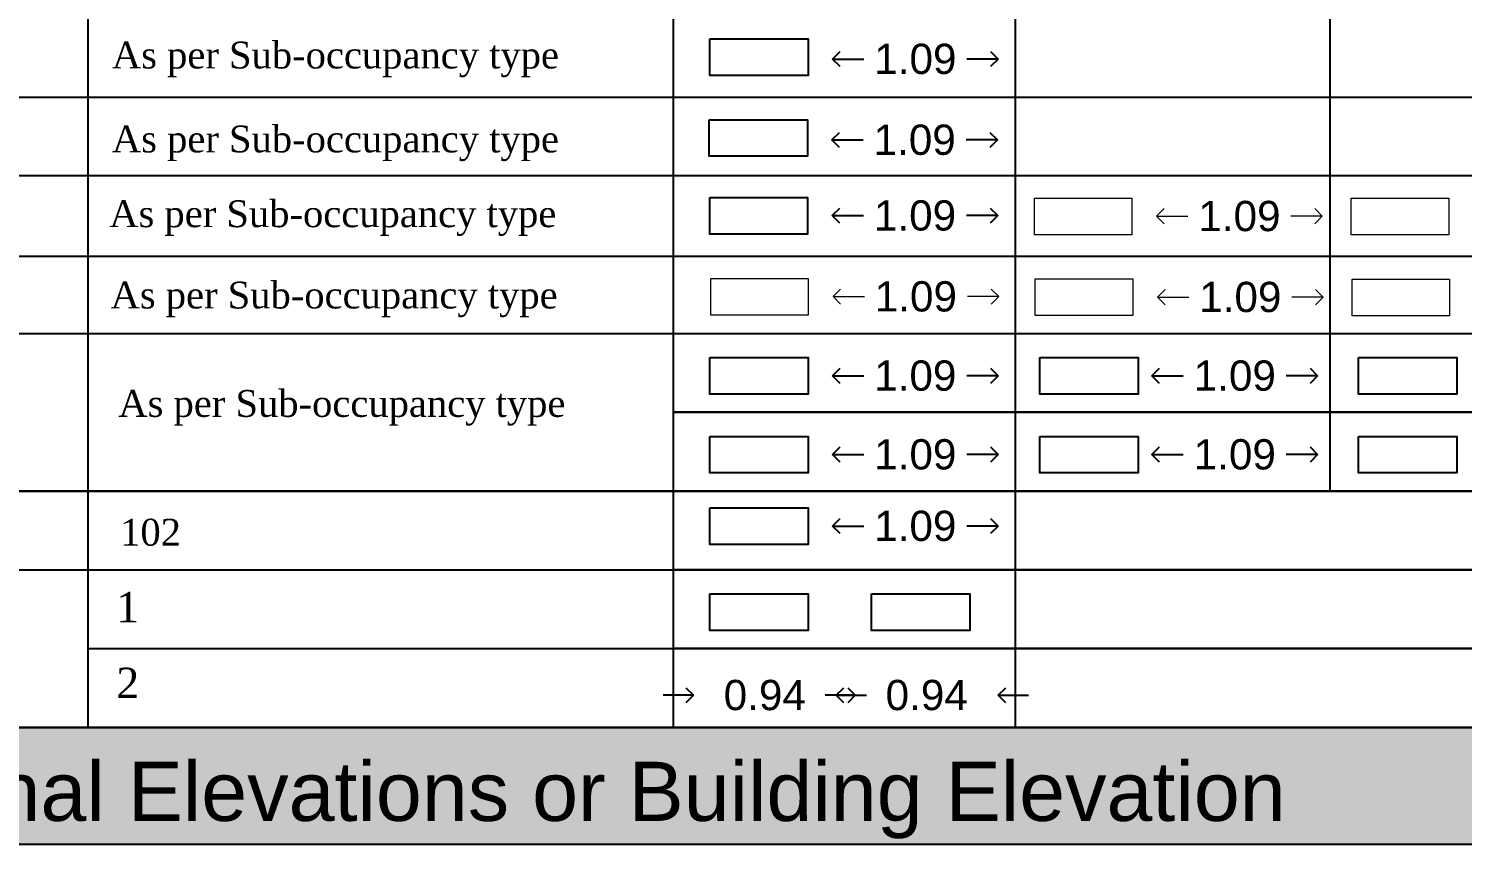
# Model space of a CAD drawing. Header units: millimetres. Extents: x -9481 to -9286, y 28700 to 28853.
# Drawn here: x -9462.12 to -9452.65, y 28749.67 to 28755.07 of the extents above; entities that cross this region are included whole.
import ezdxf

# ---------------------------------------------------------------- set-up
doc = ezdxf.new("R2010")
doc.units = ezdxf.units.MM
doc.header["$PDMODE"] = 34
doc.header["$PDSIZE"] = -15
doc.linetypes.add('CONTINULUS', pattern=[0])
doc.layers.add('BLK_1_FLR_0_BLT_UP_AREA', color=25, linetype='Continuous', plot=False)
for name, color, linetype in [('BLK_1_FLR_0_ROOM_1_MEZ_AREA_1', 11, 'Continuous'), ('BLK_1_FLR_0_ROOM_2_MEZ_AREA_1', 11, 'Continuous'), ('BLK_1_FLR_0_STILT_FLOOR', 7, 'Continuous'), ('BLK_1_FLR_0_STILT_FLOOR_EXISTING', 7, 'Continuous'), ('BLK_1_FLR_1_ROOM_1_MEZ_AREA_1', 11, 'Continuous'), ('BLK_1_FLR_1_ROOM_2_MEZ_AREA_1', 11, 'Continuous'), ('BLK_1_FLR_1_SERVICE_FLOOR', 7, 'Continuous'), ('BLK_1_FLR_2_ROOM_1_MEZ_AREA_1', 11, 'Continuous'), ('BLK_1_FLR_2_ROOM_2_MEZ_AREA_1', 11, 'Continuous'), ('BLK_1_PLANTATION_GREENSTRIP', 7, 'Continuous'), ('HATCH', 7, 'Continuous'), ('ICT_LANDING_POINT_1_DOOR_1', 7, 'Continuous'), ('ICT_LANDING_POINT_1_DOOR_2', 7, 'Continuous')]:
    doc.layers.add(name, color=color, linetype=linetype)
for name, color, linetype, lineweight in [('BLK_1_FLR_1_SERVICE_FLOOR_EXISTING', 7, 'Continuous', 0), ('BLK_1_FLR_2_SERVICE_FLOOR', 7, 'Continuous', 0), ('BLK_1_FLR_2_SERVICE_FLOOR_EXISTING', 7, 'Continuous', 0), ('BLK_1_FLR_3_SERVICE_FLOOR', 7, 'Continuous', 0), ('BLK_1_FLR_3_SERVICE_FLOOR_EXISTING', 7, 'Continuous', 0), ('PLAN', 7, 'Continuous', 40)]:
    doc.layers.add(name, color=color, linetype=linetype, lineweight=lineweight)
doc.styles.add('Arial', font='arial.ttf', dxfattribs={"height": 0.2})
doc.styles.add('MtXpl_Georgia', font='georgiab.ttf')
doc.styles.get("Standard").update_dxf_attribs({"font": 'arial.ttf', "height": 0.25})
doc.styles.add('style2', font='arial.ttf', dxfattribs={"height": 0.3})
doc.dimstyles.new('INT DIM', dxfattribs={"dimtxt": 0.3, "dimasz": 0.1, "dimexe": 0.18, "dimexo": 0.0625, "dimgap": 0.09, "dimtad": 0, "dimzin": 0, "dimdsep": 46, "dimtxsty": 'style2', "dimblk": 'OPEN90', "dimcen": 0.09, "dimse1": 1, "dimse2": 1, "dimclrd": 250, "dimclrt": 256, "dimadec": 0, "dimazin": 0, "dimtfac": 1, "dimtofl": 0, "dimtmove": 0, "dimatfit": 3, "dimfxl": 1, "dimtolj": 1, "dimtzin": 0, "dimlwd": -1, "dimarcsym": 0})

# ---------------------------------------------------------------- blocks, each defined once
blk = doc.blocks.new('J4')
at = {"layer": 'HATCH', "linetype": 'CONTINULUS', "ltscale": 0.05}
h = blk.add_hatch(color=241, dxfattribs=at)
h.dxf.hatch_style = 1
h.paths.add_polyline_path([(-9435.4551, 28796.7712), (-9435.4551, 28795.9979), (-9396.4272, 28795.9979), (-9396.4272, 28796.7712)])
blk.add_lwpolyline([(-9435.4551, 28796.7712), (-9396.4272, 28796.7712), (-9396.4272, 28795.9979), (-9435.4551, 28795.9979), (-9435.4551, 28796.7712)], close=True)
at = {"color": 18, "insert": (-9424.5341, 28796.5438), "char_height": 0.391178, "attachment_point": 1}
blk.add_mtext_dynamic_manual_height_columns('Layers to be drawn on the Sectional Elevations or Building Elevation', width=18.546538, gutter_width=1.633, heights=[0], dxfattribs=at)
blk = doc.blocks.new('_Open90')
at = {"layer": 'PLAN', "color": 0, "lineweight": -2}
for p, q in [((0, 0), (-1, 0)), ((-0.5, 0.5), (0, 0)), ((0, 0), (-0.5, -0.5))]:
    blk.add_line(p, q, dxfattribs=at)
blk = doc.blocks.new('*D268')
at = {"layer": 'BLK_1_FLR_0_ROOM_1_MEZ_AREA_1', "color": 250, "ltscale": 0.05}
for p, q in [((-9456.709144, 28752.770889), (-9456.601956, 28752.770889)), ((-9455.814168, 28752.770889), (-9455.921356, 28752.770889))]:
    blk.add_line(p, q, dxfattribs=at)
at = {"layer": 'Defpoints', "color": 0}
for p in [(-9456.809144, 28752.890964), (-9455.714168, 28752.890964), (-9455.714168, 28752.770889)]:
    blk.add_point(p, dxfattribs=at)
at = {"layer": 'BLK_1_FLR_0_ROOM_1_MEZ_AREA_1', "color": 250, "xscale": 0.1, "yscale": 0.1, "zscale": 0.1, "rotation": 180}
blk.add_blockref('_Open90', (-9456.809144, 28752.770889), dxfattribs=at)
at = {"layer": 'BLK_1_FLR_0_ROOM_1_MEZ_AREA_1', "color": 250, "xscale": 0.1, "yscale": 0.1, "zscale": 0.1}
blk.add_blockref('_Open90', (-9455.714168, 28752.770889), dxfattribs=at)
at = {"layer": 'BLK_1_FLR_0_ROOM_1_MEZ_AREA_1', "linetype": 'CONTINULUS', "ltscale": 0.05, "insert": (-9456.261656, 28752.770889), "char_height": 0.2, "attachment_point": 5, "style": 'Arial', "bg_fill": 3, "box_fill_scale": 1.1, "bg_fill_color": 256, "bg_fill_true_color": 13158600, "bg_fill_transparency": 0}
blk.add_mtext('\\A1;1.09', dxfattribs=at)
blk = doc.blocks.new('*D269')
at = {"layer": 'BLK_1_FLR_1_ROOM_1_MEZ_AREA_1', "color": 250, "ltscale": 0.05}
for p, q in [((-9454.5973, 28752.7709), (-9454.4901, 28752.7709)), ((-9453.7023, 28752.7709), (-9453.8095, 28752.7709))]:
    blk.add_line(p, q, dxfattribs=at)
at = {"layer": 'Defpoints', "color": 0}
for p in [(-9454.6973, 28752.891), (-9453.6023, 28752.891), (-9453.6023, 28752.7709)]:
    blk.add_point(p, dxfattribs=at)
at = {"layer": 'BLK_1_FLR_1_ROOM_1_MEZ_AREA_1', "color": 250, "xscale": 0.1, "yscale": 0.1, "zscale": 0.1, "rotation": 180}
blk.add_blockref('_Open90', (-9454.6973, 28752.7709), dxfattribs=at)
at = {"layer": 'BLK_1_FLR_1_ROOM_1_MEZ_AREA_1', "color": 250, "xscale": 0.1, "yscale": 0.1, "zscale": 0.1}
blk.add_blockref('_Open90', (-9453.6023, 28752.7709), dxfattribs=at)
at = {"layer": 'BLK_1_FLR_1_ROOM_1_MEZ_AREA_1', "linetype": 'CONTINULUS', "ltscale": 0.05, "insert": (-9454.1498, 28752.7709), "char_height": 0.2, "attachment_point": 5, "style": 'Arial', "bg_fill": 3, "box_fill_scale": 1.1, "bg_fill_color": 256, "bg_fill_true_color": 13158600, "bg_fill_transparency": 0}
blk.add_mtext('\\A1;1.09', dxfattribs=at)
blk = doc.blocks.new('*D275')
at = {"layer": 'BLK_1_FLR_0_ROOM_2_MEZ_AREA_1', "color": 250, "ltscale": 0.05}
for p, q in [((-9456.709144, 28752.250242), (-9456.601956, 28752.250242)), ((-9455.814168, 28752.250242), (-9455.921356, 28752.250242))]:
    blk.add_line(p, q, dxfattribs=at)
at = {"layer": 'Defpoints', "color": 0}
for p in [(-9456.809144, 28752.370317), (-9455.714168, 28752.370317), (-9455.714168, 28752.250242)]:
    blk.add_point(p, dxfattribs=at)
at = {"layer": 'BLK_1_FLR_0_ROOM_2_MEZ_AREA_1', "color": 250, "xscale": 0.1, "yscale": 0.1, "zscale": 0.1, "rotation": 180}
blk.add_blockref('_Open90', (-9456.809144, 28752.250242), dxfattribs=at)
at = {"layer": 'BLK_1_FLR_0_ROOM_2_MEZ_AREA_1', "color": 250, "xscale": 0.1, "yscale": 0.1, "zscale": 0.1}
blk.add_blockref('_Open90', (-9455.714168, 28752.250242), dxfattribs=at)
at = {"layer": 'BLK_1_FLR_0_ROOM_2_MEZ_AREA_1', "linetype": 'CONTINULUS', "ltscale": 0.05, "insert": (-9456.261656, 28752.250242), "char_height": 0.2, "attachment_point": 5, "style": 'Arial', "bg_fill": 3, "box_fill_scale": 1.1, "bg_fill_color": 256, "bg_fill_true_color": 13158600, "bg_fill_transparency": 0}
blk.add_mtext('\\A1;1.09', dxfattribs=at)
blk = doc.blocks.new('*D276')
at = {"layer": 'BLK_1_FLR_1_ROOM_2_MEZ_AREA_1', "color": 250, "ltscale": 0.05}
for p, q in [((-9454.5973, 28752.2502), (-9454.4901, 28752.2502)), ((-9453.7023, 28752.2502), (-9453.8095, 28752.2502))]:
    blk.add_line(p, q, dxfattribs=at)
at = {"layer": 'Defpoints', "color": 0}
for p in [(-9454.6973, 28752.3703), (-9453.6023, 28752.3703), (-9453.6023, 28752.2502)]:
    blk.add_point(p, dxfattribs=at)
at = {"layer": 'BLK_1_FLR_1_ROOM_2_MEZ_AREA_1', "color": 250, "xscale": 0.1, "yscale": 0.1, "zscale": 0.1, "rotation": 180}
blk.add_blockref('_Open90', (-9454.6973, 28752.2502), dxfattribs=at)
at = {"layer": 'BLK_1_FLR_1_ROOM_2_MEZ_AREA_1', "color": 250, "xscale": 0.1, "yscale": 0.1, "zscale": 0.1}
blk.add_blockref('_Open90', (-9453.6023, 28752.2502), dxfattribs=at)
at = {"layer": 'BLK_1_FLR_1_ROOM_2_MEZ_AREA_1', "linetype": 'CONTINULUS', "ltscale": 0.05, "insert": (-9454.1498, 28752.2502), "char_height": 0.2, "attachment_point": 5, "style": 'Arial', "bg_fill": 3, "box_fill_scale": 1.1, "bg_fill_color": 256, "bg_fill_true_color": 13158600, "bg_fill_transparency": 0}
blk.add_mtext('\\A1;1.09', dxfattribs=at)
blk = doc.blocks.new('*D312')
at = {"layer": 'Defpoints', "color": 0}
for p in [(-9456.65816, 28750.779132), (-9455.714168, 28750.779132), (-9455.714168, 28750.659058)]:
    blk.add_point(p, dxfattribs=at)
at = {"layer": 'ICT_LANDING_POINT_1_DOOR_2', "color": 250, "ltscale": 0.05}
for p, q in [((-9456.75816, 28750.659058), (-9456.85816, 28750.659058)), ((-9455.614168, 28750.659058), (-9455.514168, 28750.659058))]:
    blk.add_line(p, q, dxfattribs=at)
at = {"layer": 'ICT_LANDING_POINT_1_DOOR_2', "color": 250, "xscale": 0.1, "yscale": 0.1, "zscale": 0.1}
blk.add_blockref('_Open90', (-9456.65816, 28750.659058), dxfattribs=at)
at = {"layer": 'ICT_LANDING_POINT_1_DOOR_2', "color": 250, "xscale": 0.1, "yscale": 0.1, "zscale": 0.1, "rotation": 180}
blk.add_blockref('_Open90', (-9455.714168, 28750.659058), dxfattribs=at)
at = {"layer": 'ICT_LANDING_POINT_1_DOOR_2', "linetype": 'CONTINULUS', "ltscale": 0.05, "insert": (-9456.186164, 28750.659058), "char_height": 0.2, "attachment_point": 5, "style": 'Arial', "bg_fill": 3, "box_fill_scale": 1.1, "bg_fill_color": 256, "bg_fill_true_color": 13158600, "bg_fill_transparency": 0}
blk.add_mtext('\\A1;0.94', dxfattribs=at)
blk = doc.blocks.new('*D313')
at = {"layer": 'Defpoints', "color": 0}
for p in [(-9457.728404, 28750.779132), (-9456.784412, 28750.779132), (-9456.784412, 28750.659058)]:
    blk.add_point(p, dxfattribs=at)
at = {"layer": 'ICT_LANDING_POINT_1_DOOR_1', "color": 250, "ltscale": 0.05}
for p, q in [((-9457.828404, 28750.659058), (-9457.928404, 28750.659058)), ((-9456.684412, 28750.659058), (-9456.584412, 28750.659058))]:
    blk.add_line(p, q, dxfattribs=at)
at = {"layer": 'ICT_LANDING_POINT_1_DOOR_1', "color": 250, "xscale": 0.1, "yscale": 0.1, "zscale": 0.1}
blk.add_blockref('_Open90', (-9457.728404, 28750.659058), dxfattribs=at)
at = {"layer": 'ICT_LANDING_POINT_1_DOOR_1', "color": 250, "xscale": 0.1, "yscale": 0.1, "zscale": 0.1, "rotation": 180}
blk.add_blockref('_Open90', (-9456.784412, 28750.659058), dxfattribs=at)
at = {"layer": 'ICT_LANDING_POINT_1_DOOR_1', "linetype": 'CONTINULUS', "ltscale": 0.05, "insert": (-9457.256408, 28750.659058), "char_height": 0.2, "attachment_point": 5, "style": 'Arial', "bg_fill": 3, "box_fill_scale": 1.1, "bg_fill_color": 256, "bg_fill_true_color": 13158600, "bg_fill_transparency": 0}
blk.add_mtext('\\A1;0.94', dxfattribs=at)
blk = doc.blocks.new('*D319')
at = {"layer": 'BLK_1_FLR_0_STILT_FLOOR', "color": 250, "ltscale": 0.05}
for p, q in [((-9456.708481, 28754.864494), (-9456.601293, 28754.864494)), ((-9455.813505, 28754.864494), (-9455.920693, 28754.864494))]:
    blk.add_line(p, q, dxfattribs=at)
at = {"layer": 'Defpoints', "color": 0}
for p in [(-9456.808481, 28754.984568), (-9455.713505, 28754.984568), (-9455.713505, 28754.864494)]:
    blk.add_point(p, dxfattribs=at)
at = {"layer": 'BLK_1_FLR_0_STILT_FLOOR', "color": 250, "xscale": 0.1, "yscale": 0.1, "zscale": 0.1, "rotation": 180}
blk.add_blockref('_Open90', (-9456.808481, 28754.864494), dxfattribs=at)
at = {"layer": 'BLK_1_FLR_0_STILT_FLOOR', "color": 250, "xscale": 0.1, "yscale": 0.1, "zscale": 0.1}
blk.add_blockref('_Open90', (-9455.713505, 28754.864494), dxfattribs=at)
at = {"layer": 'BLK_1_FLR_0_STILT_FLOOR', "linetype": 'CONTINULUS', "ltscale": 0.05, "insert": (-9456.260993, 28754.864494), "char_height": 0.2, "attachment_point": 5, "style": 'Arial', "bg_fill": 3, "box_fill_scale": 1.1, "bg_fill_color": 256, "bg_fill_true_color": 13158600, "bg_fill_transparency": 0}
blk.add_mtext('\\A1;1.09', dxfattribs=at)
blk = doc.blocks.new('*D320')
at = {"layer": 'BLK_1_FLR_0_STILT_FLOOR_EXISTING', "color": 250, "ltscale": 0.05}
for p, q in [((-9456.713251, 28754.329892), (-9456.606063, 28754.329892)), ((-9455.818275, 28754.329892), (-9455.925463, 28754.329892))]:
    blk.add_line(p, q, dxfattribs=at)
at = {"layer": 'Defpoints', "color": 0}
for p in [(-9456.813251, 28754.449967), (-9455.718275, 28754.449967), (-9455.718275, 28754.329892)]:
    blk.add_point(p, dxfattribs=at)
at = {"layer": 'BLK_1_FLR_0_STILT_FLOOR_EXISTING', "color": 250, "xscale": 0.1, "yscale": 0.1, "zscale": 0.1, "rotation": 180}
blk.add_blockref('_Open90', (-9456.813251, 28754.329892), dxfattribs=at)
at = {"layer": 'BLK_1_FLR_0_STILT_FLOOR_EXISTING', "color": 250, "xscale": 0.1, "yscale": 0.1, "zscale": 0.1}
blk.add_blockref('_Open90', (-9455.718275, 28754.329892), dxfattribs=at)
at = {"layer": 'BLK_1_FLR_0_STILT_FLOOR_EXISTING', "linetype": 'CONTINULUS', "ltscale": 0.05, "insert": (-9456.265763, 28754.329892), "char_height": 0.2, "attachment_point": 5, "style": 'Arial', "bg_fill": 3, "box_fill_scale": 1.1, "bg_fill_color": 256, "bg_fill_true_color": 13158600, "bg_fill_transparency": 0}
blk.add_mtext('\\A1;1.09', dxfattribs=at)
blk = doc.blocks.new('*D321')
at = {"layer": 'BLK_1_FLR_1_SERVICE_FLOOR', "color": 250, "ltscale": 0.05}
for p, q in [((-9456.71111, 28753.829401), (-9456.603922, 28753.829401)), ((-9455.816134, 28753.829401), (-9455.923322, 28753.829401))]:
    blk.add_line(p, q, dxfattribs=at)
at = {"layer": 'Defpoints', "color": 0}
for p in [(-9456.81111, 28753.949475), (-9455.716134, 28753.949475), (-9455.716134, 28753.829401)]:
    blk.add_point(p, dxfattribs=at)
at = {"layer": 'BLK_1_FLR_1_SERVICE_FLOOR', "color": 250, "xscale": 0.1, "yscale": 0.1, "zscale": 0.1, "rotation": 180}
blk.add_blockref('_Open90', (-9456.81111, 28753.829401), dxfattribs=at)
at = {"layer": 'BLK_1_FLR_1_SERVICE_FLOOR', "color": 250, "xscale": 0.1, "yscale": 0.1, "zscale": 0.1}
blk.add_blockref('_Open90', (-9455.716134, 28753.829401), dxfattribs=at)
at = {"layer": 'BLK_1_FLR_1_SERVICE_FLOOR', "linetype": 'CONTINULUS', "ltscale": 0.05, "insert": (-9456.263622, 28753.829401), "char_height": 0.2, "attachment_point": 5, "style": 'Arial', "bg_fill": 3, "box_fill_scale": 1.1, "bg_fill_color": 256, "bg_fill_true_color": 13158600, "bg_fill_transparency": 0}
blk.add_mtext('\\A1;1.09', dxfattribs=at)
blk = doc.blocks.new('*D322')
at = {"layer": 'BLK_1_FLR_2_SERVICE_FLOOR', "color": 250, "ltscale": 0.05}
for p, q in [((-9454.566496, 28753.82563), (-9454.459308, 28753.82563)), ((-9453.67152, 28753.82563), (-9453.778708, 28753.82563))]:
    blk.add_line(p, q, dxfattribs=at)
at = {"layer": 'Defpoints', "color": 0}
for p in [(-9454.666496, 28753.945705), (-9453.57152, 28753.945705), (-9453.57152, 28753.82563)]:
    blk.add_point(p, dxfattribs=at)
at = {"layer": 'BLK_1_FLR_2_SERVICE_FLOOR', "color": 250, "xscale": 0.1, "yscale": 0.1, "zscale": 0.1, "rotation": 180}
blk.add_blockref('_Open90', (-9454.666496, 28753.82563), dxfattribs=at)
at = {"layer": 'BLK_1_FLR_2_SERVICE_FLOOR', "color": 250, "xscale": 0.1, "yscale": 0.1, "zscale": 0.1}
blk.add_blockref('_Open90', (-9453.57152, 28753.82563), dxfattribs=at)
at = {"layer": 'BLK_1_FLR_2_SERVICE_FLOOR', "linetype": 'CONTINULUS', "ltscale": 0.05, "insert": (-9454.119008, 28753.82563), "char_height": 0.2, "attachment_point": 5, "style": 'Arial', "bg_fill": 3, "box_fill_scale": 1.1, "bg_fill_color": 256, "bg_fill_true_color": 13158600, "bg_fill_transparency": 0}
blk.add_mtext('\\A1;1.09', dxfattribs=at)
blk = doc.blocks.new('*D328')
at = {"layer": 'BLK_1_FLR_1_SERVICE_FLOOR_EXISTING', "color": 250, "ltscale": 0.05}
for p, q in [((-9456.705399, 28753.294398), (-9456.598211, 28753.294398)), ((-9455.810423, 28753.294398), (-9455.917611, 28753.294398))]:
    blk.add_line(p, q, dxfattribs=at)
at = {"layer": 'Defpoints', "color": 0}
for p in [(-9456.805399, 28753.414472), (-9455.710423, 28753.414472), (-9455.710423, 28753.294398)]:
    blk.add_point(p, dxfattribs=at)
at = {"layer": 'BLK_1_FLR_1_SERVICE_FLOOR_EXISTING', "color": 250, "xscale": 0.1, "yscale": 0.1, "zscale": 0.1, "rotation": 180}
blk.add_blockref('_Open90', (-9456.805399, 28753.294398), dxfattribs=at)
at = {"layer": 'BLK_1_FLR_1_SERVICE_FLOOR_EXISTING', "color": 250, "xscale": 0.1, "yscale": 0.1, "zscale": 0.1}
blk.add_blockref('_Open90', (-9455.710423, 28753.294398), dxfattribs=at)
at = {"layer": 'BLK_1_FLR_1_SERVICE_FLOOR_EXISTING', "linetype": 'CONTINULUS', "ltscale": 0.05, "insert": (-9456.257911, 28753.294398), "char_height": 0.2, "attachment_point": 5, "style": 'Arial', "bg_fill": 3, "box_fill_scale": 1.1, "bg_fill_color": 256, "bg_fill_true_color": 13158600, "bg_fill_transparency": 0}
blk.add_mtext('\\A1;1.09', dxfattribs=at)
blk = doc.blocks.new('*D329')
at = {"layer": 'BLK_1_FLR_2_SERVICE_FLOOR_EXISTING', "color": 250, "ltscale": 0.05}
for p, q in [((-9454.560785, 28753.290627), (-9454.453597, 28753.290627)), ((-9453.665809, 28753.290627), (-9453.772997, 28753.290627))]:
    blk.add_line(p, q, dxfattribs=at)
at = {"layer": 'Defpoints', "color": 0}
for p in [(-9454.660785, 28753.410702), (-9453.565809, 28753.410702), (-9453.565809, 28753.290627)]:
    blk.add_point(p, dxfattribs=at)
at = {"layer": 'BLK_1_FLR_2_SERVICE_FLOOR_EXISTING', "color": 250, "xscale": 0.1, "yscale": 0.1, "zscale": 0.1, "rotation": 180}
blk.add_blockref('_Open90', (-9454.660785, 28753.290627), dxfattribs=at)
at = {"layer": 'BLK_1_FLR_2_SERVICE_FLOOR_EXISTING', "color": 250, "xscale": 0.1, "yscale": 0.1, "zscale": 0.1}
blk.add_blockref('_Open90', (-9453.565809, 28753.290627), dxfattribs=at)
at = {"layer": 'BLK_1_FLR_2_SERVICE_FLOOR_EXISTING', "linetype": 'CONTINULUS', "ltscale": 0.05, "insert": (-9454.113297, 28753.290627), "char_height": 0.2, "attachment_point": 5, "style": 'Arial', "bg_fill": 3, "box_fill_scale": 1.1, "bg_fill_color": 256, "bg_fill_true_color": 13158600, "bg_fill_transparency": 0}
blk.add_mtext('\\A1;1.09', dxfattribs=at)
blk = doc.blocks.new('*D338')
at = {"layer": 'BLK_1_FLR_0_BLT_UP_AREA', "color": 250}
for p, q in [((-9456.709144, 28751.777374), (-9456.601956, 28751.777374)), ((-9455.814168, 28751.777374), (-9455.921356, 28751.777374))]:
    blk.add_line(p, q, dxfattribs=at)
at = {"layer": 'Defpoints', "color": 0}
for p in [(-9456.809144, 28751.897449), (-9455.714168, 28751.897449), (-9455.714168, 28751.777374)]:
    blk.add_point(p, dxfattribs=at)
at = {"layer": 'BLK_1_FLR_0_BLT_UP_AREA', "color": 250, "xscale": 0.1, "yscale": 0.1, "zscale": 0.1, "rotation": 180}
blk.add_blockref('_Open90', (-9456.809144, 28751.777374), dxfattribs=at)
at = {"layer": 'BLK_1_FLR_0_BLT_UP_AREA', "color": 250, "xscale": 0.1, "yscale": 0.1, "zscale": 0.1}
blk.add_blockref('_Open90', (-9455.714168, 28751.777374), dxfattribs=at)
at = {"layer": 'BLK_1_FLR_0_BLT_UP_AREA', "color": 7, "linetype": 'CONTINULUS', "ltscale": 0.05, "insert": (-9456.261656, 28751.777374), "char_height": 0.2, "attachment_point": 5, "style": 'Arial', "bg_fill": 3, "box_fill_scale": 1.1, "bg_fill_color": 256, "bg_fill_true_color": 13158600, "bg_fill_transparency": 0}
blk.add_mtext('\\A1;1.09', dxfattribs=at)

msp = doc.modelspace()

# ---------------------------------------------------------------- linework, layer by layer
for p, q in [((-9461.731845, 28755.654609), (-9461.731845, 28753.049871)), ((-9457.862239, 28755.654609), (-9457.862239, 28753.049871)), ((-9455.60159, 28755.654609), (-9455.60159, 28753.049871)), ((-9453.52083, 28755.654609), (-9453.52083, 28753.049871)), ((-9481.2579, 28754.612763), (-9442.229952, 28754.612763)), ((-9481.2579, 28754.094425), (-9442.229952, 28754.094425)), ((-9481.2579, 28753.562373), (-9442.229952, 28753.562373)), ((-9461.731845, 28753.049871), (-9461.731845, 28752.527721)), ((-9457.862239, 28753.049871), (-9457.862239, 28752.529224)), ((-9455.60159, 28753.049871), (-9455.60159, 28752.529224)), ((-9453.52083, 28753.049871), (-9453.52083, 28752.529224)), ((-9461.731845, 28752.529224), (-9461.731845, 28752.007074)), ((-9457.862239, 28752.529224), (-9457.862239, 28752.008577)), ((-9455.60159, 28752.529224), (-9455.60159, 28752.008577)), ((-9453.52083, 28752.529224), (-9453.52083, 28752.008577)), ((-9461.731845, 28752.008577), (-9461.731845, 28751.486427)), ((-9457.862239, 28752.008577), (-9457.862239, 28751.48793)), ((-9455.60159, 28752.008577), (-9455.60159, 28751.48793)), ((-9461.731845, 28751.48793), (-9461.731845, 28750.96578)), ((-9457.862239, 28751.48793), (-9457.862239, 28750.967283)), ((-9455.60159, 28751.48793), (-9455.60159, 28750.967283)), ((-9461.731845, 28750.967283), (-9461.731845, 28750.445133)), ((-9457.862239, 28750.967283), (-9457.862239, 28750.446637)), ((-9455.60159, 28750.967283), (-9455.60159, 28750.446637))]:
    msp.add_line(p, q)
for points in [[(-9481.2579, 28751.48793), (-9481.2579, 28752.008577), (-9442.229952, 28752.008577), (-9442.229952, 28751.48793), (-9457.862239, 28751.48793)], [(-9470.864214, 28751.48793), (-9442.229952, 28751.48793), (-9442.229952, 28750.967283), (-9457.862239, 28750.967283)], [(-9461.731845, 28750.967283), (-9442.229952, 28750.967283), (-9442.229952, 28750.446637), (-9481.2579, 28750.446637), (-9481.2579, 28750.967283)]]:
    msp.add_lwpolyline(points)
at = {"layer": 'BLK_1_FLR_0_BLT_UP_AREA', "color": 102}
msp.add_lwpolyline([(-9457.618919, 28751.897449), (-9456.969738, 28751.897449), (-9456.969738, 28751.6553), (-9457.618919, 28751.6553)], close=True, dxfattribs=at)
at = {"layer": 'BLK_1_FLR_0_ROOM_1_MEZ_AREA_1', "color": 11, "linetype": 'CONTINULUS', "ltscale": 0.05}
msp.add_lwpolyline([(-9457.618919, 28752.890964), (-9456.969738, 28752.890964), (-9456.969738, 28752.648814), (-9457.618919, 28752.648814)], close=True, dxfattribs=at)
at = {"layer": 'BLK_1_FLR_0_ROOM_2_MEZ_AREA_1', "color": 11, "linetype": 'CONTINULUS', "ltscale": 0.05}
msp.add_lwpolyline([(-9457.618919, 28752.370317), (-9456.969738, 28752.370317), (-9456.969738, 28752.128167), (-9457.618919, 28752.128167)], close=True, dxfattribs=at)
at = {"layer": 'BLK_1_FLR_0_STILT_FLOOR', "color": 11, "linetype": 'CONTINULUS', "ltscale": 0.05}
msp.add_lwpolyline([(-9457.618919, 28754.998464), (-9456.969738, 28754.998464), (-9456.969738, 28754.756314), (-9457.618919, 28754.756314)], close=True, dxfattribs=at)
at = {"layer": 'BLK_1_FLR_0_STILT_FLOOR_EXISTING', "color": 11, "linetype": 'CONTINULUS', "ltscale": 0.05}
msp.add_lwpolyline([(-9457.623689, 28754.463862), (-9456.974508, 28754.463862), (-9456.974508, 28754.221713), (-9457.623689, 28754.221713)], close=True, dxfattribs=at)
at = {"layer": 'BLK_1_FLR_1_ROOM_1_MEZ_AREA_1', "color": 11, "linetype": 'CONTINULUS', "ltscale": 0.05}
msp.add_lwpolyline([(-9455.438089, 28752.890964), (-9454.788908, 28752.890964), (-9454.788908, 28752.648814), (-9455.438089, 28752.648814)], close=True, dxfattribs=at)
at = {"layer": 'BLK_1_FLR_1_ROOM_2_MEZ_AREA_1', "color": 11, "linetype": 'CONTINULUS', "ltscale": 0.05}
msp.add_lwpolyline([(-9455.438089, 28752.370317), (-9454.788908, 28752.370317), (-9454.788908, 28752.128167), (-9455.438089, 28752.128167)], close=True, dxfattribs=at)
at = {"layer": 'BLK_1_FLR_1_SERVICE_FLOOR', "color": 11, "linetype": 'CONTINULUS', "ltscale": 0.05}
msp.add_lwpolyline([(-9457.618919, 28753.94945), (-9456.974508, 28753.94945), (-9456.974508, 28753.707301), (-9457.618919, 28753.707301)], close=True, dxfattribs=at)
at = {"layer": 'BLK_1_FLR_1_SERVICE_FLOOR_EXISTING', "color": 11, "linetype": 'CONTINULUS', "ltscale": 0.05}
msp.add_lwpolyline([(-9457.613208, 28753.414447), (-9456.968797, 28753.414447), (-9456.968797, 28753.172298), (-9457.613208, 28753.172298)], close=True, dxfattribs=at)
at = {"layer": 'BLK_1_FLR_2_ROOM_1_MEZ_AREA_1', "color": 11, "linetype": 'CONTINULUS', "ltscale": 0.05}
msp.add_lwpolyline([(-9453.331628, 28752.890964), (-9452.682447, 28752.890964), (-9452.682447, 28752.648814), (-9453.331628, 28752.648814)], close=True, dxfattribs=at)
at = {"layer": 'BLK_1_FLR_2_ROOM_2_MEZ_AREA_1', "color": 11, "linetype": 'CONTINULUS', "ltscale": 0.05}
msp.add_lwpolyline([(-9453.331628, 28752.370317), (-9452.682447, 28752.370317), (-9452.682447, 28752.128167), (-9453.331628, 28752.128167)], close=True, dxfattribs=at)
at = {"layer": 'BLK_1_FLR_2_SERVICE_FLOOR', "color": 11, "linetype": 'CONTINULUS', "ltscale": 0.05}
msp.add_lwpolyline([(-9455.474305, 28753.945679), (-9454.829894, 28753.945679), (-9454.829894, 28753.70353), (-9455.474305, 28753.70353)], close=True, dxfattribs=at)
at = {"layer": 'BLK_1_FLR_2_SERVICE_FLOOR_EXISTING', "color": 11, "linetype": 'CONTINULUS', "ltscale": 0.05}
msp.add_lwpolyline([(-9455.468594, 28753.410676), (-9454.824183, 28753.410676), (-9454.824183, 28753.168527), (-9455.468594, 28753.168527)], close=True, dxfattribs=at)
at = {"layer": 'BLK_1_FLR_3_SERVICE_FLOOR', "color": 11, "linetype": 'CONTINULUS', "ltscale": 0.05}
msp.add_lwpolyline([(-9453.380066, 28753.944987), (-9452.735655, 28753.944987), (-9452.735655, 28753.702838), (-9453.380066, 28753.702838)], close=True, dxfattribs=at)
at = {"layer": 'BLK_1_FLR_3_SERVICE_FLOOR_EXISTING', "color": 11, "linetype": 'CONTINULUS', "ltscale": 0.05}
msp.add_lwpolyline([(-9453.374355, 28753.409984), (-9452.729944, 28753.409984), (-9452.729944, 28753.167835), (-9453.374355, 28753.167835)], close=True, dxfattribs=at)
at = {"layer": 'ICT_LANDING_POINT_1_DOOR_1', "color": 1, "linetype": 'CONTINULUS', "ltscale": 0.05}
msp.add_lwpolyline([(-9457.618919, 28751.329023), (-9456.969738, 28751.329023), (-9456.969738, 28751.086874), (-9457.618919, 28751.086874)], close=True, dxfattribs=at)
at = {"layer": 'ICT_LANDING_POINT_1_DOOR_2', "color": 1, "linetype": 'CONTINULUS', "ltscale": 0.05}
msp.add_lwpolyline([(-9456.550675, 28751.329023), (-9455.901494, 28751.329023), (-9455.901494, 28751.086874), (-9456.550675, 28751.086874)], close=True, dxfattribs=at)

# ---------------------------------------------------------------- block references
at = {"layer": 'BLK_1_PLANTATION_GREENSTRIP', "linetype": 'CONTINULUS'}
msp.add_blockref('J4', (-45.8028, -46.324535), dxfattribs=at)

# ---------------------------------------------------------------- texts
at = {"linetype": 'CONTINULUS', "style": 'MtXpl_Georgia'}
for s, height, p in [('As per Sub-occupancy type', 0.177478, (-9461.572214, 28754.802473)), ('As per Sub-occupancy type', 0.177478, (-9461.572214, 28754.247601)), ('As per Sub-occupancy type', 0.177478, (-9461.589554, 28753.753419)), ('As per Sub-occupancy type', 0.177478, (-9461.580884, 28753.215887)), ('As per Sub-occupancy type', 0.177478, (-9461.529411, 28752.49919)), ('102', 0.177478, (-9461.51733, 28751.647779)), ('1', 0.201222, (-9461.543382, 28751.141138)), ('2', 0.201222, (-9461.543382, 28750.640073))]:
    msp.add_text(s, height=height, dxfattribs=at).set_placement(p)

# ---------------------------------------------------------------- dimensions: what is measured, and where the dimension line sits
at = {"layer": 'BLK_1_FLR_0_ROOM_1_MEZ_AREA_1', "color": 11, "linetype": 'CONTINULUS', "ltscale": 0.05}
dim = msp.add_linear_dim(base=(-9455.714168, 28752.770889), p1=(-9456.809144, 28752.890964), p2=(-9455.714168, 28752.890964), dimstyle='INT DIM', override={"dimtxt": 0.2, "dimtxsty": 'Arial', "dimfxl": 0.125, "dimtfill": 1, "dimtfillclr": 7, "dimarcsym": 1}, dxfattribs=at)
dim.commit()
dim.dimension.update_dxf_attribs({"geometry": '*D268', "text_midpoint": (-9456.261656, 28752.770889)})
at = {"layer": 'BLK_1_FLR_0_ROOM_2_MEZ_AREA_1', "color": 11, "linetype": 'CONTINULUS', "ltscale": 0.05}
dim = msp.add_linear_dim(base=(-9455.714168, 28752.250242), p1=(-9456.809144, 28752.370317), p2=(-9455.714168, 28752.370317), dimstyle='INT DIM', override={"dimtxt": 0.2, "dimtxsty": 'Arial', "dimfxl": 0.125, "dimtfill": 1, "dimtfillclr": 7, "dimarcsym": 1}, dxfattribs=at)
dim.commit()
dim.dimension.update_dxf_attribs({"geometry": '*D275', "text_midpoint": (-9456.261656, 28752.250242)})
at = {"layer": 'BLK_1_FLR_0_STILT_FLOOR', "color": 11, "linetype": 'CONTINULUS', "ltscale": 0.05}
dim = msp.add_linear_dim(base=(-9455.713505, 28754.864494), p1=(-9456.808481, 28754.984568), p2=(-9455.713505, 28754.984568), dimstyle='INT DIM', override={"dimtxt": 0.2, "dimtxsty": 'Arial', "dimfxl": 0.125, "dimtfill": 1, "dimtfillclr": 7, "dimarcsym": 1}, dxfattribs=at)
dim.commit()
dim.dimension.update_dxf_attribs({"geometry": '*D319', "text_midpoint": (-9456.260993, 28754.864494)})
at = {"layer": 'BLK_1_FLR_0_STILT_FLOOR_EXISTING', "color": 11, "linetype": 'CONTINULUS', "ltscale": 0.05}
dim = msp.add_linear_dim(base=(-9455.718275, 28754.329892), p1=(-9456.813251, 28754.449967), p2=(-9455.718275, 28754.449967), dimstyle='INT DIM', override={"dimtxt": 0.2, "dimtxsty": 'Arial', "dimfxl": 0.125, "dimtfill": 1, "dimtfillclr": 7, "dimarcsym": 1}, dxfattribs=at)
dim.commit()
dim.dimension.update_dxf_attribs({"geometry": '*D320', "text_midpoint": (-9456.265763, 28754.329892)})
at = {"layer": 'BLK_1_FLR_1_ROOM_1_MEZ_AREA_1', "color": 11, "linetype": 'CONTINULUS', "ltscale": 0.05}
dim = msp.add_linear_dim(base=(-9453.602331, 28752.770889), p1=(-9454.697308, 28752.890964), p2=(-9453.602331, 28752.890964), dimstyle='INT DIM', override={"dimtxt": 0.2, "dimtxsty": 'Arial', "dimfxl": 0.125, "dimtfill": 1, "dimtfillclr": 7, "dimarcsym": 1}, dxfattribs=at)
dim.commit()
dim.dimension.update_dxf_attribs({"geometry": '*D269', "text_midpoint": (-9454.14982, 28752.770889)})
at = {"layer": 'BLK_1_FLR_1_ROOM_2_MEZ_AREA_1', "color": 11, "linetype": 'CONTINULUS', "ltscale": 0.05}
dim = msp.add_linear_dim(base=(-9453.602331, 28752.250242), p1=(-9454.697308, 28752.370317), p2=(-9453.602331, 28752.370317), dimstyle='INT DIM', override={"dimtxt": 0.2, "dimtxsty": 'Arial', "dimfxl": 0.125, "dimtfill": 1, "dimtfillclr": 7, "dimarcsym": 1}, dxfattribs=at)
dim.commit()
dim.dimension.update_dxf_attribs({"geometry": '*D276', "text_midpoint": (-9454.14982, 28752.250242)})
at = {"layer": 'BLK_1_FLR_1_SERVICE_FLOOR', "color": 11, "linetype": 'CONTINULUS', "ltscale": 0.05}
dim = msp.add_linear_dim(base=(-9455.716134, 28753.829401), p1=(-9456.81111, 28753.949475), p2=(-9455.716134, 28753.949475), dimstyle='INT DIM', override={"dimtxt": 0.2, "dimtxsty": 'Arial', "dimfxl": 0.125, "dimtfill": 1, "dimtfillclr": 7, "dimarcsym": 1}, dxfattribs=at)
dim.commit()
dim.dimension.update_dxf_attribs({"geometry": '*D321', "text_midpoint": (-9456.263622, 28753.829401)})
at = {"layer": 'BLK_1_FLR_1_SERVICE_FLOOR_EXISTING', "color": 11, "linetype": 'CONTINULUS', "ltscale": 0.05}
dim = msp.add_linear_dim(base=(-9455.710423, 28753.294398), p1=(-9456.805399, 28753.414472), p2=(-9455.710423, 28753.414472), dimstyle='INT DIM', override={"dimtxt": 0.2, "dimtxsty": 'Arial', "dimfxl": 0.125, "dimtfill": 1, "dimtfillclr": 7, "dimarcsym": 1}, dxfattribs=at)
dim.commit()
dim.dimension.update_dxf_attribs({"geometry": '*D328', "text_midpoint": (-9456.257911, 28753.294398)})
at = {"layer": 'BLK_1_FLR_2_SERVICE_FLOOR', "color": 11, "linetype": 'CONTINULUS', "ltscale": 0.05}
dim = msp.add_linear_dim(base=(-9453.57152, 28753.82563), p1=(-9454.666496, 28753.945705), p2=(-9453.57152, 28753.945705), dimstyle='INT DIM', override={"dimscale": 1, "dimtxt": 0.2, "dimtxsty": 'Arial', "dimfxl": 0.125, "dimtfill": 1, "dimtfillclr": 7, "dimarcsym": 1}, dxfattribs=at)
dim.commit()
dim.dimension.update_dxf_attribs({"geometry": '*D322', "text_midpoint": (-9454.119008, 28753.82563)})

# ---------------------------------------------------------------- next in the draw order: linework, layer by layer
for points in [[(-9481.2579, 28752.008577), (-9481.2579, 28753.049871), (-9442.229952, 28753.049871), (-9442.229952, 28752.529224), (-9457.862239, 28752.529224)], [(-9457.862239, 28752.529224), (-9442.229952, 28752.529224), (-9442.229952, 28752.008577), (-9481.2579, 28752.008577), (-9481.2579, 28752.529224)]]:
    msp.add_lwpolyline(points)

# ---------------------------------------------------------------- next in the draw order: dimensions: what is measured, and where the dimension line sits
at = {"layer": 'BLK_1_FLR_0_BLT_UP_AREA', "color": 102}
dim = msp.add_linear_dim(base=(-9455.714168, 28751.777374), p1=(-9456.809144, 28751.897449), p2=(-9455.714168, 28751.897449), dimstyle='INT DIM', override={"dimtxt": 0.2, "dimtxsty": 'Arial', "dimclrt": 7, "dimfxl": 0.125, "dimtfill": 1, "dimtfillclr": 7, "dimarcsym": 1}, dxfattribs=at)
dim.commit()
dim.dimension.update_dxf_attribs({"geometry": '*D338', "text_midpoint": (-9456.261656, 28751.777374)})
at = {"layer": 'BLK_1_FLR_2_SERVICE_FLOOR_EXISTING', "color": 11, "linetype": 'CONTINULUS', "ltscale": 0.05}
dim = msp.add_linear_dim(base=(-9453.565809, 28753.290627), p1=(-9454.660785, 28753.410702), p2=(-9453.565809, 28753.410702), dimstyle='INT DIM', override={"dimscale": 1, "dimtxt": 0.2, "dimtxsty": 'Arial', "dimfxl": 0.125, "dimtfill": 1, "dimtfillclr": 7, "dimarcsym": 1}, dxfattribs=at)
dim.commit()
dim.dimension.update_dxf_attribs({"geometry": '*D329', "text_midpoint": (-9454.113297, 28753.290627)})
at = {"layer": 'ICT_LANDING_POINT_1_DOOR_2', "color": 2, "linetype": 'CONTINULUS', "ltscale": 0.05}
dim = msp.add_linear_dim(base=(-9455.714168, 28750.659058), p1=(-9456.65816, 28750.779132), p2=(-9455.714168, 28750.779132), dimstyle='INT DIM', override={"dimtxt": 0.2, "dimtxsty": 'Arial', "dimfxl": 0.125, "dimtfill": 1, "dimtfillclr": 7, "dimarcsym": 1}, dxfattribs=at)
dim.commit()
dim.dimension.update_dxf_attribs({"geometry": '*D312', "text_midpoint": (-9456.186164, 28750.659058)})

# ---------------------------------------------------------------- next in the draw order: dimensions: what is measured, and where the dimension line sits
at = {"layer": 'ICT_LANDING_POINT_1_DOOR_1', "color": 2, "linetype": 'CONTINULUS', "ltscale": 0.05}
dim = msp.add_linear_dim(base=(-9456.784412, 28750.659058), p1=(-9457.728404, 28750.779132), p2=(-9456.784412, 28750.779132), dimstyle='INT DIM', override={"dimtxt": 0.2, "dimtxsty": 'Arial', "dimfxl": 0.125, "dimtfill": 1, "dimtfillclr": 7, "dimarcsym": 1}, dxfattribs=at)
dim.commit()
dim.dimension.update_dxf_attribs({"geometry": '*D313', "text_midpoint": (-9457.256408, 28750.659058)})

doc.saveas('drawing.dxf')
